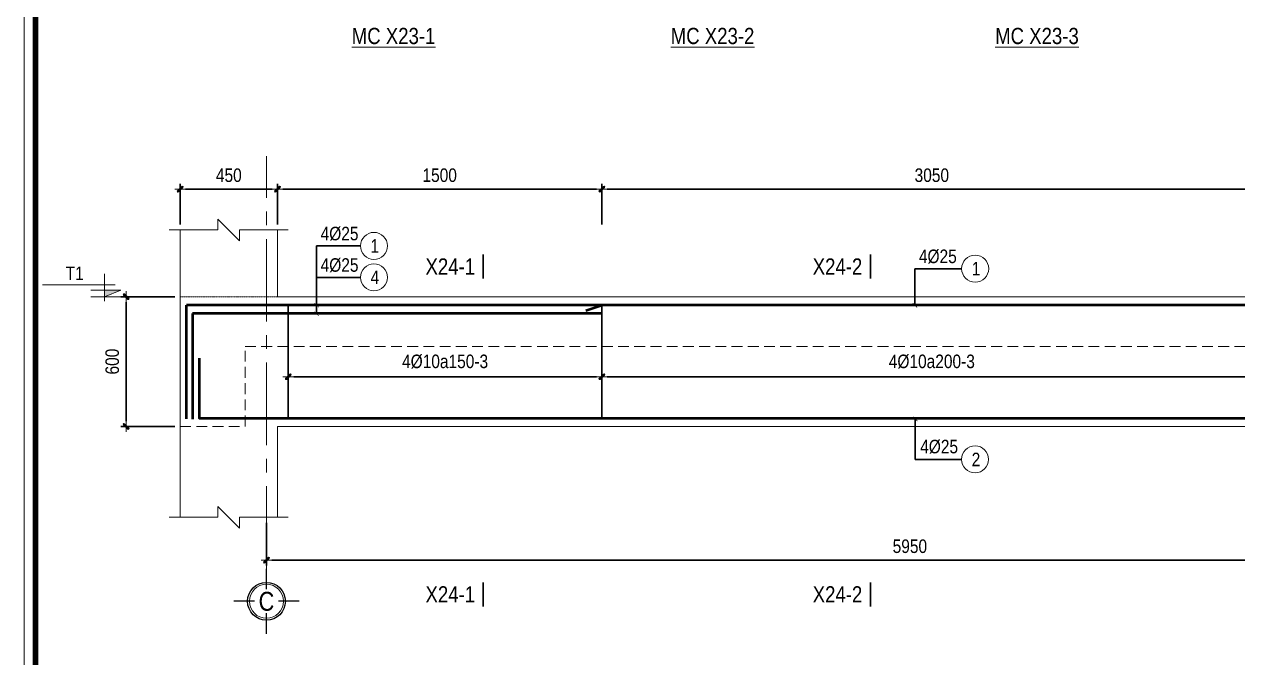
# Model space of a CAD drawing. Header units: millimetres. Extents: x 397144 to 8960116, y 345581 to 674207.
# Drawn here: x 4975845 to 4981456, y 651532 to 654460 of the extents above; entities that cross this region are included whole.
import ezdxf
from ezdxf.enums import TextEntityAlignment as Align
from ezdxf.xclip import XClip

# ---------------------------------------------------------------- set-up
doc = ezdxf.new("R2010")
doc.units = ezdxf.units.MM
doc.header["$XCLIPFRAME"] = 0
doc.header["$PDSIZE"] = -10
doc.linetypes.add('CENTER2', pattern=[28.575, 19.05, -3.175, 3.175, -3.175])
doc.linetypes.add('HIDDEN', pattern=[0.375, 0.25, -0.125])
doc.layers.get('0').update_dxf_attribs({"linetype": 'CONTINUOUS'})
doc.layers.get('Defpoints').update_dxf_attribs({"color": 12, "linetype": 'CONTINUOUS'})
for name, color, linetype, lineweight in [('2', 2, 'CONTINUOUS', 20), ('CDAI', 8, 'CONTINUOUS', 30), ('CTHEP', 2, 'CONTINUOUS', 50), ('DBAO', 3, 'CONTINUOUS', 20), ('DGIONG', 4, 'CONTINUOUS', 13), ('KTH', 150, 'CONTINUOUS', 5), ('Net khuat', 8, 'HIDDEN', 13), ('STICK', 1, 'CONTINUOUS', 9), ('TEXT', 7, 'CONTINUOUS', 15)]:
    doc.layers.add(name, color=color, linetype=linetype, lineweight=lineweight)
doc.layers.add('8', color=8, linetype='CONTINUOUS')
doc.layers.add('HATCH', color=7, linetype='CONTINUOUS', lineweight=5, true_color=0x2491ff)
doc.styles.add('HELVECONDENSE', font='VHELVCN_0.TTF')
doc.styles.add('Star-HelCon', font='VHELVCN_0.TTF')
doc.styles.add('TTP-HelCon', font='VHELVCN_0.TTF')
doc.styles.add('VNI-HELVE-CONDENSE', font='VHELVCN_0.TTF')
doc.dimstyles.new('kc-25', dxfattribs={"dimtxt": 62.5, "dimasz": 20, "dimexe": 20, "dimexo": 50, "dimgap": 25, "dimtad": 3, "dimdec": 0, "dimzin": 0, "dimdsep": 46, "dimtxsty": 'VNI-HELVE-CONDENSE', "dimblk": 'DIM', "dimcen": 2.5, "dimclrd": 256, "dimclre": 154, "dimclrt": 7, "dimaunit": 1, "dimadec": 0, "dimazin": 0, "dimtfac": 1, "dimtdec": 0, "dimtix": 1, "dimtmove": 0, "dimatfit": 3, "dimldrblk": 'DOT', "dimfxl": 1, "dimtolj": 1, "dimtzin": 0, "dimarcsym": 0})
doc.dimstyles.new('TTP-25', dxfattribs={"dimscale": 25, "dimtxt": 2.5, "dimasz": 1, "dimexe": 1, "dimexo": 1, "dimgap": 0.09, "dimtad": 0, "dimdec": 4, "dimrnd": 5, "dimzin": 9, "dimdsep": 46, "dimtxsty": 'TTP-HelCon', "dimblk": 'Stick1', "dimcen": 0.09, "dimdle": 1.5, "dimclrd": 256, "dimclre": 256, "dimclrt": 7, "dimadec": 0, "dimazin": 0, "dimtfac": 1, "dimtdec": 4, "dimtmove": 0, "dimatfit": 3, "dimldrblk": '_ArchTick1', "dimfxl": 1, "dimtvp": 1, "dimtolj": 1, "dimtzin": 0, "dimarcsym": 0})

# ---------------------------------------------------------------- blocks, each defined once
blk = doc.blocks.new('CHG_XX_Khung ten')
blk.add_lwpolyline([(15, 579), (826, 579), (826, 15), (15, 15)], close=True)
at = {"color": 4, "linetype": 'Continuous', "const_width": 1}
blk.add_lwpolyline([(17, 577), (824, 577), (824, 17), (17, 17)], close=True, dxfattribs=at)
blk = doc.blocks.new('Stick1')
at = {"layer": 'STICK'}
h = blk.add_hatch(color=256, dxfattribs=at)
edge = h.paths.add_edge_path()
edge.add_line((0.3, 0.5), (-0.5, -0.3))
edge.add_arc((-0.4, -0.4), 0.141, 135, 315)
edge.add_line((-0.3, -0.5), (0.5, 0.3))
edge.add_arc((0.4, 0.4), 0.141, 315, 495)
blk.add_line((1, 0), (-1, 0), dxfattribs=at)
blk.add_lwpolyline([(0.3, 0.5), (-0.5, -0.3, 1), (-0.3, -0.5), (0.5, 0.3, 1), (0.3, 0.5, 1)], format="xyb", dxfattribs=at)
blk = doc.blocks.new('*D8871')
at = {"layer": 'Defpoints', "color": 0, "transparency": 16777216}
for p in [(5191129.2, 637197.1), (5189679.2, 637114.6), (5191129.2, 637057.1)]:
    blk.add_point(p, dxfattribs=at)
at = {"layer": 'KTH', "lineweight": -2, "transparency": 16777216}
for p, q in [((5191129.2, 637172.1), (5191129.2, 637032.1)), ((5189679.2, 637089.6), (5189679.2, 637032.1)), ((5189704.2, 637057.1), (5191104.2, 637057.1))]:
    blk.add_line(p, q, dxfattribs=at)
at = {"layer": 'KTH', "lineweight": -2, "transparency": 16777216, "xscale": 25, "yscale": 25, "zscale": 25, "rotation": 180}
blk.add_blockref('Stick1', (5189679.2, 637057.1), dxfattribs=at)
at = {"layer": 'KTH', "lineweight": -2, "transparency": 16777216, "xscale": 25, "yscale": 25, "zscale": 25}
blk.add_blockref('Stick1', (5191129.2, 637057.1), dxfattribs=at)
at = {"layer": 'KTH', "color": 7, "transparency": 16777216, "insert": (5190404.2, 637127), "char_height": 62.5, "attachment_point": 5, "style": 'TTP-HelCon'}
blk.add_mtext('\\A1;4Þ10a150-3', dxfattribs=at)
blk = doc.blocks.new('_ArchTick1')
at = {"color": 0, "const_width": 3.81}
blk.add_lwpolyline([(-12.7, -12.7), (12.7, 12.7)], dxfattribs=at)
blk = doc.blocks.new('*D8872')
at = {"layer": 'Defpoints', "color": 0, "transparency": 16777216}
for p in [(5189629.2, 637924.5), (5189629.2, 637735.5), (5191129.2, 637735.5)]:
    blk.add_point(p, dxfattribs=at)
at = {"layer": 'KTH', "lineweight": -2, "transparency": 16777216}
for p, q in [((5189629.2, 637760.5), (5189629.2, 637949.5)), ((5191129.2, 637760.5), (5191129.2, 637949.5)), ((5191104.2, 637924.5), (5189654.2, 637924.5))]:
    blk.add_line(p, q, dxfattribs=at)
at = {"layer": 'KTH', "lineweight": -2, "transparency": 16777216, "xscale": 25, "yscale": 25, "zscale": 25, "rotation": 180}
blk.add_blockref('Stick1', (5189629.2, 637924.5), dxfattribs=at)
at = {"layer": 'KTH', "lineweight": -2, "transparency": 16777216, "xscale": 25, "yscale": 25, "zscale": 25}
blk.add_blockref('Stick1', (5191129.2, 637924.5), dxfattribs=at)
at = {"layer": 'KTH', "color": 7, "transparency": 16777216, "insert": (5190379.2, 637988.4), "char_height": 62.5, "attachment_point": 5, "style": 'TTP-HelCon'}
blk.add_mtext('\\A1;1500', dxfattribs=at)
blk = doc.blocks.new('*D8873')
at = {"layer": 'Defpoints', "color": 0, "transparency": 16777216}
for p in [(5189179.2, 637427.1), (5188929.2, 636827.1), (5189179.2, 636827.1)]:
    blk.add_point(p, dxfattribs=at)
at = {"layer": 'KTH', "lineweight": -2, "transparency": 16777216}
for p, q in [((5189154.2, 637427.1), (5188904.2, 637427.1)), ((5188929.2, 637402.1), (5188929.2, 636852.1)), ((5189154.2, 636827.1), (5188904.2, 636827.1))]:
    blk.add_line(p, q, dxfattribs=at)
at = {"layer": 'KTH', "lineweight": -2, "transparency": 16777216, "xscale": 25, "yscale": 25, "zscale": 25}
for p, rotation in [((5188929.2, 637427.1), 90), ((5188929.2, 636827.1), 270)]:
    blk.add_blockref('Stick1', p, dxfattribs=dict(at, rotation=rotation))
at = {"layer": 'KTH', "color": 7, "transparency": 16777216, "insert": (5188865.3, 637127.1), "char_height": 62.5, "attachment_point": 5, "rotation": 90, "style": 'TTP-HelCon'}
blk.add_mtext('\\A1;600', dxfattribs=at)
blk = doc.blocks.new('CODE')
at = {"layer": 'DBAO'}
for p, q in [((-62.5, -20), (-62.5, 105)), ((-62.5, 0), (-137.5, 30)), ((-137.5, 30), (0, 30)), ((-137.5, 0), (0, 0)), ((-112.5, 55), (223.6, 55))]:
    blk.add_line(p, q, dxfattribs=at)
at = {"layer": 'HATCH', "color": 1}
blk.add_solid([(-62.5, 0), (-137.5, 30), (-62.5, 30)], dxfattribs=at)
blk = doc.blocks.new('DIM')
h = blk.add_hatch(color=1)
h.paths.add_polyline_path([(0.49, 0.29, 1), (0.29, 0.49), (-0.19, 0), (0.19, 0)])
h.paths.add_polyline_path([(0.19, 0), (-0.19, 0), (-0.49, -0.29, 1), (-0.29, -0.49)])
at = {"color": 9}
for p, q in [((-0.19, 0), (-1.5, 0)), ((0.19, 0), (1.5, 0))]:
    blk.add_line(p, q, dxfattribs=at)
at = {"color": 1}
for p, q in [((-0.49, -0.29), (0.29, 0.49)), ((-0.29, -0.49), (0.49, 0.29)), ((-0.19, 0), (0.19, 0))]:
    blk.add_line(p, q, dxfattribs=at)
blk.add_arc((-0.39, -0.39), 0.138, 135, 315, dxfattribs=at)
blk = doc.blocks.new('*D8881')
at = {"layer": 'Defpoints', "color": 0, "transparency": 16777216}
for p in [(5191129.2, 637197.1), (5194180.3, 637197.1), (5191129.2, 637057.1)]:
    blk.add_point(p, dxfattribs=at)
at = {"layer": 'KTH', "lineweight": -2, "transparency": 16777216}
for p, q in [((5191129.2, 637172.1), (5191129.2, 637032.1)), ((5194180.3, 637172.1), (5194180.3, 637032.1)), ((5194155.3, 637057.1), (5191154.2, 637057.1))]:
    blk.add_line(p, q, dxfattribs=at)
at = {"layer": 'KTH', "lineweight": -2, "transparency": 16777216, "xscale": 25, "yscale": 25, "zscale": 25, "rotation": 180}
blk.add_blockref('Stick1', (5191129.2, 637057.1), dxfattribs=at)
at = {"layer": 'KTH', "lineweight": -2, "transparency": 16777216, "xscale": 25, "yscale": 25, "zscale": 25}
blk.add_blockref('Stick1', (5194180.3, 637057.1), dxfattribs=at)
at = {"layer": 'KTH', "color": 7, "transparency": 16777216, "insert": (5192654.7, 637127), "char_height": 62.5, "attachment_point": 5, "style": 'TTP-HelCon'}
blk.add_mtext('\\A1;4Þ10a200-3', dxfattribs=at)
blk = doc.blocks.new('*D8883')
at = {"layer": 'Defpoints', "color": 0, "transparency": 16777216}
for p in [(5194180.3, 637924.5), (5191129.2, 637735.5), (5194180.3, 637735.5)]:
    blk.add_point(p, dxfattribs=at)
at = {"layer": 'KTH', "lineweight": -2, "transparency": 16777216}
for p, q in [((5191129.2, 637760.5), (5191129.2, 637949.5)), ((5194180.3, 637760.5), (5194180.3, 637949.5)), ((5191154.2, 637924.5), (5194155.3, 637924.5))]:
    blk.add_line(p, q, dxfattribs=at)
at = {"layer": 'KTH', "lineweight": -2, "transparency": 16777216, "xscale": 25, "yscale": 25, "zscale": 25, "rotation": 180}
blk.add_blockref('Stick1', (5191129.2, 637924.5), dxfattribs=at)
at = {"layer": 'KTH', "lineweight": -2, "transparency": 16777216, "xscale": 25, "yscale": 25, "zscale": 25}
blk.add_blockref('Stick1', (5194180.3, 637924.5), dxfattribs=at)
at = {"layer": 'KTH', "color": 7, "transparency": 16777216, "insert": (5192654.7, 637988.4), "char_height": 62.5, "attachment_point": 5, "style": 'TTP-HelCon'}
blk.add_mtext('\\A1;3050', dxfattribs=at)
blk = doc.blocks.new('*D8885')
at = {"layer": 'Defpoints', "color": 0, "transparency": 16777216}
for p in [(5189578.2, 636407.1), (5195528.2, 636407.1), (5189578.2, 636209.1)]:
    blk.add_point(p, dxfattribs=at)
at = {"layer": 'KTH', "lineweight": -2, "transparency": 16777216}
for p, q in [((5189578.2, 636382.1), (5189578.2, 636184.1)), ((5195528.2, 636382.1), (5195528.2, 636184.1)), ((5195503.2, 636209.1), (5189603.2, 636209.1))]:
    blk.add_line(p, q, dxfattribs=at)
at = {"layer": 'KTH', "lineweight": -2, "transparency": 16777216, "xscale": 25, "yscale": 25, "zscale": 25, "rotation": 180}
blk.add_blockref('Stick1', (5189578.2, 636209.1), dxfattribs=at)
at = {"layer": 'KTH', "lineweight": -2, "transparency": 16777216, "xscale": 25, "yscale": 25, "zscale": 25}
blk.add_blockref('Stick1', (5195528.2, 636209.1), dxfattribs=at)
at = {"layer": 'KTH', "color": 7, "transparency": 16777216, "insert": (5192553.2, 636273), "char_height": 62.5, "attachment_point": 5, "style": 'TTP-HelCon'}
blk.add_mtext('\\A1;5950', dxfattribs=at)
blk = doc.blocks.new('dau truc')
blk.add_circle((0, 0), 180)
at = {"layer": '8'}
for p, q in [((0, 127), (0, 345)), ((-127, 0), (-345, 0)), ((345, 0), (127, 0)), ((0, -345), (0, -127))]:
    blk.add_line(p, q, dxfattribs=at)
blk.add_circle((0, 0), 200, dxfattribs=at)
at = {"layer": 'TEXT', "style": 'HELVECONDENSE'}
blk.add_attdef('A', text='', height=233, dxfattribs=at).set_placement((0, 0), align=Align.MIDDLE)
blk = doc.blocks.new('*D8894')
at = {"layer": 'Defpoints', "color": 0, "transparency": 16777216}
for p in [(5189179.2, 637924.5), (5189179.2, 637735.5), (5189629.2, 637735.5)]:
    blk.add_point(p, dxfattribs=at)
at = {"layer": 'KTH', "lineweight": -2, "transparency": 16777216}
for p, q in [((5189179.2, 637760.5), (5189179.2, 637949.5)), ((5189629.2, 637760.5), (5189629.2, 637949.5)), ((5189604.2, 637924.5), (5189204.2, 637924.5))]:
    blk.add_line(p, q, dxfattribs=at)
at = {"layer": 'KTH', "lineweight": -2, "transparency": 16777216, "xscale": 25, "yscale": 25, "zscale": 25, "rotation": 180}
blk.add_blockref('Stick1', (5189179.2, 637924.5), dxfattribs=at)
at = {"layer": 'KTH', "lineweight": -2, "transparency": 16777216, "xscale": 25, "yscale": 25, "zscale": 25}
blk.add_blockref('Stick1', (5189629.2, 637924.5), dxfattribs=at)
at = {"layer": 'KTH', "color": 7, "transparency": 16777216, "insert": (5189404.2, 637988.4), "char_height": 62.5, "attachment_point": 5, "style": 'TTP-HelCon'}
blk.add_mtext('\\A1;450', dxfattribs=at)
blk = doc.blocks.new('MC')
at = {"layer": 'CTHEP', "const_width": 10}
blk.add_lwpolyline([(0, 150), (0, 0)], dxfattribs=at)
at = {"layer": 'TEXT', "style": 'TTP-HelCon'}
blk.add_attdef('A', text='', height=100, dxfattribs=at).set_placement((-50, 25.5), align=Align.RIGHT)
blk = doc.blocks.new('AX-24')
at = {"layer": 'CDAI', "ltscale": 52.5}
for p, q in [((5189679.16681, 637392.13109), (5189679.16681, 636862.13109)), ((5191129.16681, 637392.13109), (5191129.16681, 636862.13109))]:
    blk.add_line(p, q, dxfattribs=at)
at = {"layer": 'CTHEP'}
for p, q in [((5189209.16681, 636861.85779), (5189209.16681, 637388.13109)), ((5191054.16681, 637363.13109), (5191129.16681, 637388.13109)), ((5191129.1478, 637349.14509), (5189235.6474, 637349.1513)), ((5189235.6474, 637349.1513), (5189235.6474, 636860.35131))]:
    blk.add_line(p, q, dxfattribs=at)
for points in [[(5212250.31871, 636859.86833), (5212250.31871, 637388.05554), (5189209.16681, 637388.13109)], [(5189267.40577, 637142.5212), (5189267.40577, 636866.13113), (5195699.2967, 636866.10997), (5196279.15845, 636766.10807), (5204880.31517, 636766.07978), (5205454.36068, 636866.07789), (5212188.48587, 636866.05575), (5212188.48587, 637288.93126)]]:
    blk.add_lwpolyline(points, dxfattribs=at)
at = {"layer": 'DBAO'}
for points in [[(5189179.16681, 637735.52543), (5189179.16681, 637427.13109), (5189179.16681, 637427.13109), (5189179.16681, 636827.13109), (5189179.16681, 636827.13109), (5189179.16681, 636407.13109)], [(5189629.16681, 637735.52543), (5189629.16681, 637427.13109), (5195805.6519, 637426.97332)], [(5189629.16681, 636407.13109), (5189629.16681, 636827.13109), (5195680.29063, 636827.10119)]]:
    blk.add_lwpolyline(points, dxfattribs=at)
at = {"layer": 'DGIONG'}
for points in [[(5189129.16681, 637735.52543), (5189354.16681, 637735.52543), (5189354.16681, 637785.52543), (5189454.16681, 637685.52543), (5189454.16681, 637735.52543), (5189679.16681, 637735.52543)], [(5189129.16681, 636407.13109), (5189354.16681, 636407.13109), (5189354.16681, 636457.13109), (5189454.16681, 636357.13109), (5189454.16681, 636407.13109), (5189679.16681, 636407.13109)]]:
    blk.add_lwpolyline(points, dxfattribs=at)
for centre in [(5190075.17841, 637661.93225), (5192855.01344, 637556.6402), (5190075.17841, 637516.63325), (5192854.6722, 636675.08683)]:
    blk.add_circle(centre, 62.5, dxfattribs=at)
at = {"layer": 'Net khuat', "linetype": 'CENTER2', "ltscale": 20}
blk.add_line((5189578.22142, 636169.63408), (5189578.22142, 638174.97673), dxfattribs=at)
at = {"layer": 'Net khuat', "ltscale": 5}
blk.add_line((5189179.16681, 637427.13109), (5189629.16681, 637427.13109), dxfattribs=at)
at = {"layer": 'Net khuat', "ltscale": 200}
blk.add_lwpolyline([(5189179.16681, 636827.13109), (5189179.16681, 636827.13109), (5189479.16681, 636827.13109), (5189479.16681, 637197.13109), (5212330.31656, 637197.0553)], dxfattribs=at)
at = {"xscale": 0.75, "yscale": 0.75, "zscale": 0.75}
for p, values in [((5190580.33666, 637510.00772), {'A': 'X24-1'}), ((5192370.57899, 637510.00772), {'A': 'X24-2'}), ((5190580.33666, 635994.35045), {'A': 'X24-1'}), ((5192370.57899, 635994.35045), {'A': 'X24-2'})]:
    blk.add_blockref('MC', p, dxfattribs=at).add_auto_attribs(values)
at = {"layer": '2', "ltscale": 300}
ref = blk.add_blockref('dau truc', (5189578.22142, 636018.76955), dxfattribs=dict(at, xscale=0.4367131292819977, yscale=0.4367131292819977, zscale=0.4367131292819977))
ref.add_attrib('A', 'C', dxfattribs={"layer": 'TEXT', "height": 87.5, "style": 'HELVECONDENSE'}).set_placement((5189578.22142, 636018.76955), align=Align.MIDDLE)
at = {"layer": 'KTH', "linetype": 'Continuous', "xscale": -1}
blk.add_blockref('CODE', (5188766.66681, 637427.13109), dxfattribs=at)
at = {"layer": 'TEXT', "style": 'TTP-HelCon'}
for p in [(5189828.66836, 637687.7852), (5189828.66836, 637542.4862), (5192594.88955, 637582.49314, 0), (5192600.86434, 636702.98388, 0)]:
    blk.add_text('4Þ25', height=62.5, dxfattribs=at).set_placement(p)
at = {"layer": 'TEXT', "style": 'Star-HelCon'}
for s, p in [('1', (5190079.34508, 637661.93225)), ('4', (5190079.34508, 637516.63325)), ('1', (5192859.1801, 637556.6402)), ('2', (5192858.83887, 636675.08683))]:
    blk.add_text(s, height=62.5, dxfattribs=at).set_placement(p, align=Align.MIDDLE)
at = {"layer": 'TEXT', "style": 'TTP-HelCon'}
blk.add_text('T1', height=62.5, dxfattribs=at).set_placement((5188733.6431, 637504.12608), align=Align.RIGHT)
at = {"layer": 'KTH'}
for base, p1, p2, picture, middle in [((5189179.16681, 637924.52543), (5189629.16681, 637735.52543), (5189179.16681, 637735.52543), '*D8894', (5189404.16681, 637988.35876)), ((5189629.16681, 637924.52543), (5191129.16681, 637735.52543), (5189629.16681, 637735.52543), '*D8872', (5190379.16681, 637988.35876)), ((5189578.22142, 636209.15), (5195528.22142, 636407.12787), (5189578.22142, 636407.13109), '*D8885', (5192553.22142, 636272.98333))]:
    dim = blk.add_linear_dim(base=base, p1=p1, p2=p2, dimstyle='TTP-25', override={"dimtmove": 1}, dxfattribs=at)
    dim.commit()
    dim.dimension.update_dxf_attribs({"geometry": picture, "text_midpoint": middle})
for base, p1, p2, angle, picture, middle in [((5194180.29063, 637924.52221), (5191129.16681, 637735.52543), (5194180.29063, 637735.52221), 180, '*D8883', (5192654.72872, 637988.35554)), ((5188929.16681, 636827.13109), (5189179.16681, 637427.13109), (5189179.16681, 636827.13109), 270, '*D8873', (5188865.33348, 637127.13109))]:
    dim = blk.add_linear_dim(base=base, p1=p1, p2=p2, angle=angle, dimstyle='TTP-25', override={"dimtmove": 1}, dxfattribs=at)
    dim.commit()
    dim.dimension.update_dxf_attribs({"geometry": picture, "text_midpoint": middle})
dim = blk.add_linear_dim(base=(5191129.16681, 637057.11791), p1=(5189679.16681, 637114.59126), p2=(5191129.16681, 637197.13109), text='4Þ10a150-3', dimstyle='TTP-25', override={"dimtmove": 1}, dxfattribs=at)
dim.commit()
dim.dimension.update_dxf_attribs({"geometry": '*D8871', "text_midpoint": (5190404.16681, 637127.03457)})
dim = blk.add_linear_dim(base=(5191129.16681, 637057.11469), p1=(5194180.29063, 637197.12787), p2=(5191129.16681, 637197.13109), angle=180, text='4Þ10a200-3', dimstyle='TTP-25', override={"dimtmove": 1}, dxfattribs=at)
dim.commit()
dim.dimension.update_dxf_attribs({"geometry": '*D8881', "text_midpoint": (5192654.72872, 637127.03135)})
at = {"layer": 'DGIONG'}
for points in [[(5189810.15659, 637388.12414), (5189810.15633, 637661.93225), (5190012.67841, 637661.93225)], [(5192576.37778, 637388.13109), (5192576.37752, 637556.6402), (5192792.51344, 637556.6402)], [(5189810.15624, 637348.12414), (5189810.15598, 637516.63325), (5190012.67806, 637516.63325)], [(5192577.85257, 636862.13109), (5192577.85231, 636675.08683), (5192792.1722, 636675.08683)]]:
    blk.add_leader(points, dimstyle='kc-25', override={"dimtad": 0, "dimldrblk": 'ArchTick', "dimfxl": 100, "dimarcsym": 1}, dxfattribs=at)

msp = doc.modelspace()

# ---------------------------------------------------------------- block references
at = {"layer": 'KTH', "ltscale": 0.8, "xscale": 25.92478421702978, "yscale": 25.92478421702978, "zscale": 25.92478421702978}
msp.add_blockref('CHG_XX_Khung ten', (4975456.08674, 648501.85593), dxfattribs=at)

# ---------------------------------------------------------------- next in the draw order: linework, layer by layer
at = {"layer": 'CDAI', "ltscale": 0.8}
msp.add_lwpolyline([(4975896.80807, 663460.45642), (4993266.4135, 663460.45642), (4993266.4135, 648942.57726), (4975896.80807, 648942.57726)], close=True, dxfattribs=at)
msp.add_lwpolyline([(4975896.80807, 663460.45642), (4993266.4135, 663460.45642), (4993266.4135, 648942.57726), (4975896.80807, 648942.57726)], close=True, dxfattribs=at)

# ---------------------------------------------------------------- next in the draw order: block references
at = {"layer": 'CDAI'}
ref = msp.add_blockref('AX-24', (-212613.48501, 15773.74161), dxfattribs=at)
XClip(ref).set_block_clipping_path([(5188510.2930824049, 635774.4606031207), (5196775.2121464582, 638076.6727256122)])

# ---------------------------------------------------------------- next in the draw order: texts
at = {"layer": 'TEXT', "style": 'TTP-HelCon'}
for s, p in [('%%UMC X23-1', (4977552.48852, 654368.80914)), ('%%UMC X23-2', (4979027.3721, 654368.80914)), ('%%UMC X23-3', (4980527.31274, 654368.80914))]:
    msp.add_text(s, height=75, dxfattribs=at).set_placement(p, align=Align.CENTER)

doc.saveas('drawing.dxf')
